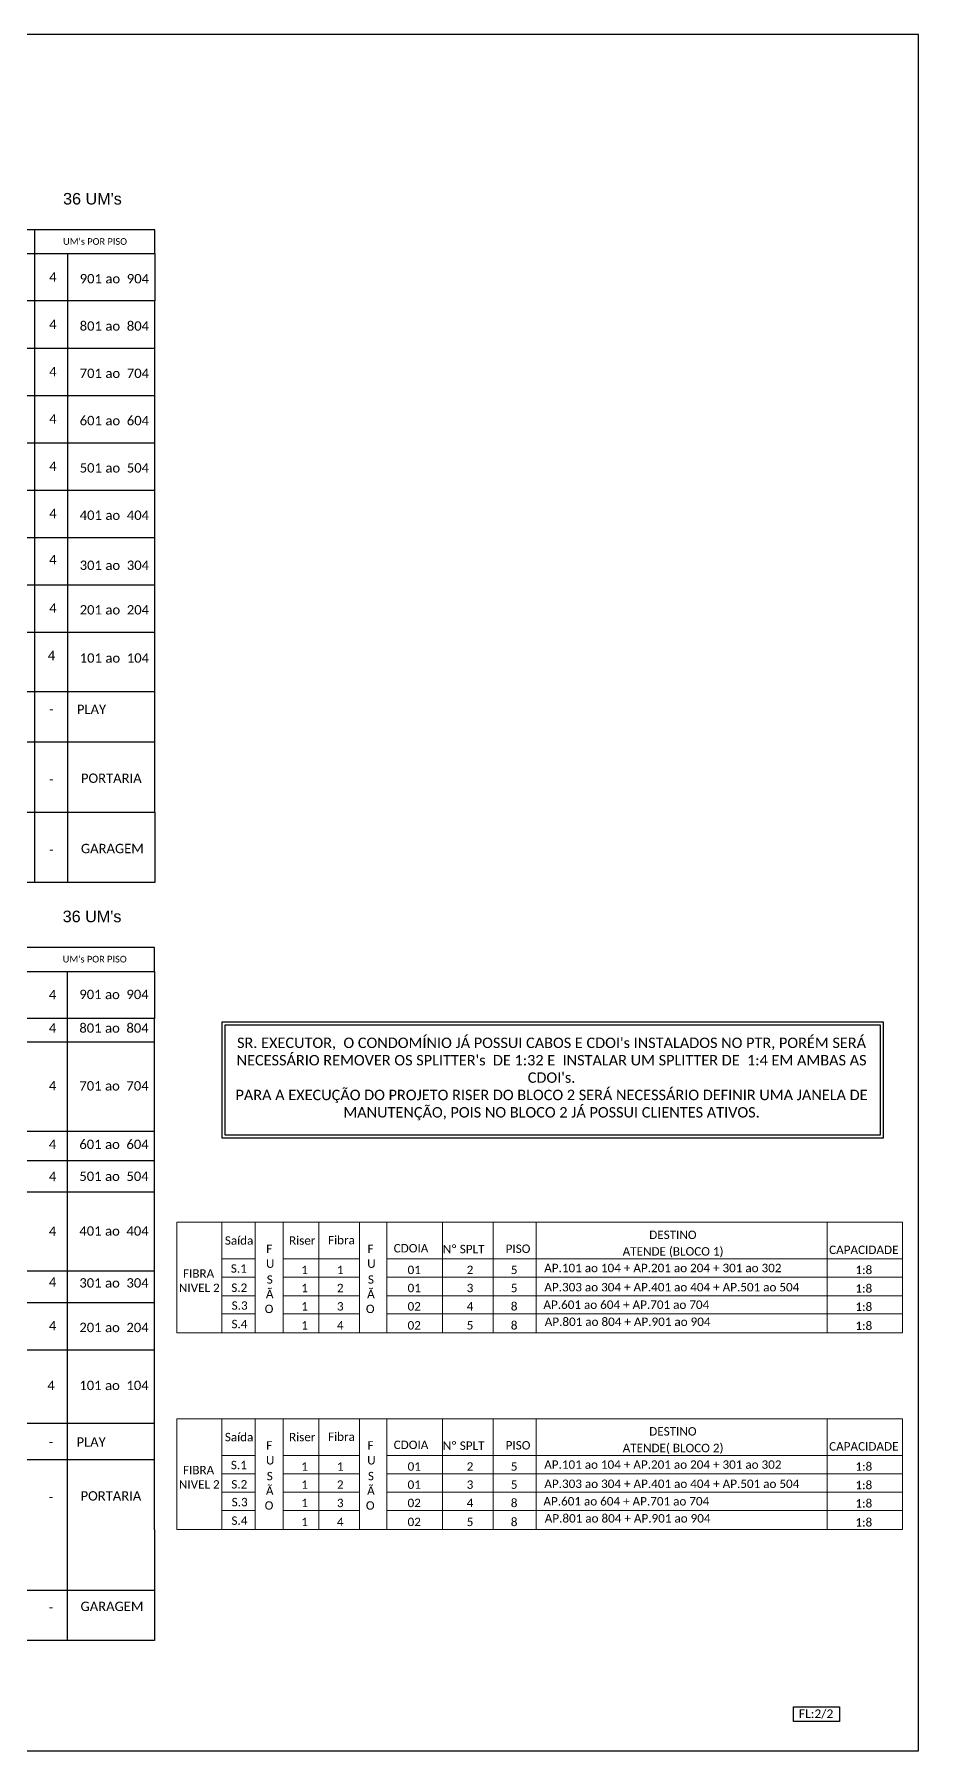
# Model space of a CAD drawing. Header units: metres. Extents: x -1286 to 457, y -500 to 94.
# Drawn here: x 151 to 457, y -500 to 94 of the extents above; entities that cross this region are included whole.
import ezdxf
from ezdxf.enums import TextEntityAlignment as Align

# ---------------------------------------------------------------- set-up
doc = ezdxf.new("R2010")
doc.units = ezdxf.units.M
doc.layers.add('(Notas)', color=7, linetype='Continuous', lineweight=0)
doc.layers.add('_NUMERAÇÃO_', color=34, linetype='Continuous', lineweight=0)
doc.styles.add('ARIAL', font='arial.ttf')
doc.styles.add('WMF-Calibri0', font='calibri.ttf')

msp = doc.modelspace()

# ---------------------------------------------------------------- linework, layer by layer
at = {"layer": '(Notas)', "lineweight": 0}
for p, q in [((215.94, -355.25), (215.94, -316.88)), ((227.47, -355.25), (227.47, -316.88)), ((237.11, -355.25), (237.11, -316.88)), ((249.45, -355.25), (249.45, -316.88)), ((263.48, -355.25), (263.48, -316.88)), ((272.94, -355.25), (272.94, -316.88)), ((292.25, -355.25), (292.25, -316.88)), ((309.73, -355.25), (309.73, -316.88)), ((324.64, -355.25), (324.64, -316.88)), ((425.33, -355.25), (425.33, -316.88)), ((215.94, -423.28), (215.94, -384.91)), ((227.47, -423.28), (227.47, -384.91)), ((237.11, -423.28), (237.11, -384.91)), ((249.45, -423.28), (249.45, -384.91)), ((263.48, -423.28), (263.48, -384.91)), ((272.94, -423.28), (272.94, -384.91)), ((292.25, -423.28), (292.25, -384.91)), ((309.73, -423.28), (309.73, -384.91)), ((324.64, -423.28), (324.64, -384.91)), ((425.33, -423.28), (425.33, -384.91))]:
    msp.add_line(p, q, dxfattribs=at)
for points in [[(451.33, -316.88), (451.33, -355.25)], [(451.33, -384.91), (451.33, -423.28)]]:
    msp.add_lwpolyline(points, dxfattribs=at)
for p, q in [((-130.41, 18.29), (192.68, 18.29)), ((192.68, 18.29), (192.68, 1.92)), ((192.68, 1.92), (-130.41, 1.92)), ((-130.41, -230.09), (192.56, -230.09)), ((192.56, -230.09), (192.56, -246.46)), ((192.56, -246.46), (-130.41, -246.46)), ((192.56, -423.41), (192.56, -246.46)), ((192.56, -423.41), (192.56, -461.65)), ((-360.72, -444.29), (192.56, -444.29)), ((192.56, -461.65), (-130.41, -461.65))]:
    msp.add_line(p, q)
for points in [[(-384.06, -499.81), (456.94, -499.81), (456.94, 94.19), (-384.06, 94.19)], [(-130.41, -175.04), (192.68, -175.04), (192.68, -199.36), (-130.41, -199.36)]]:
    msp.add_lwpolyline(points, close=True)
at = {"color": 0}
for points in [[(192.68, 26.51), (-130.41, 26.51)], [(192.56, -221.86), (-130.41, -221.86)]]:
    msp.add_lwpolyline(points, dxfattribs=at)
for points in [[(151.09, 26.51), (151.09, 18.29)], [(192.68, 18.29), (192.68, 26.51)], [(-130.41, 18.29), (192.68, 18.29)], [(-130.41, 18.29), (192.68, 18.29)], [(-130.41, 18.29), (192.68, 18.29)], [(-130.41, 18.29), (192.68, 18.29)], [(-130.41, 18.29), (192.68, 18.29)], [(151.09, 18.29), (151.09, -199.36)], [(162.66, -199.36), (162.66, 18.29)], [(-130.41, 1.92), (-130.41, -175.04), (192.68, -175.04), (192.68, 1.92)], [(-130.41, -14.46), (192.68, -14.46)], [(-130.41, -14.46), (192.68, -14.46)], [(-130.41, -30.83), (192.68, -30.83)], [(-130.41, -47.2), (192.68, -47.2)], [(-130.41, -63.57), (192.68, -63.57)], [(-130.41, -79.94), (192.68, -79.94)], [(-130.41, -96.31), (192.68, -96.31)], [(-130.41, -112.69), (192.68, -112.69)], [(-130.41, -133.19), (192.68, -133.19)], [(-130.41, -150.71), (192.68, -150.71)], [(192.56, -230.09), (192.56, -221.86)], [(-130.41, -230.09), (192.56, -230.09)], [(-130.41, -230.09), (192.56, -230.09)], [(-130.41, -230.09), (192.56, -230.09)], [(-130.41, -230.09), (192.56, -230.09)], [(-130.41, -230.09), (192.56, -230.09)], [(162.54, -461.65), (162.54, -230.09)], [(-130.41, -254.46), (192.56, -254.46)], [(-130.41, -285.37), (192.56, -285.37)], [(-130.41, -295.57), (192.56, -295.57)], [(-130.41, -306.42), (192.56, -306.42)], [(-130.41, -333.69), (192.56, -333.69)], [(-130.41, -344.69), (192.56, -344.69)], [(-130.41, -361.06), (192.56, -361.06)], [(-130.41, -386.5), (192.56, -386.5)], [(-360.72, -399.09), (-147.4, -399.09), (-130.41, -399.09), (192.56, -399.09)]]:
    msp.add_lwpolyline(points)
at = {"color": 10}
for points in [[(216.04, -247.6), (444.61, -247.6), (444.61, -287.82), (216.04, -287.82)], [(217.02, -248.58), (443.63, -248.58), (443.63, -286.83), (217.02, -286.83)]]:
    msp.add_lwpolyline(points, close=True, dxfattribs=at)
at = {"color": 7}
msp.add_lwpolyline([(413.64, -484.64), (429.57, -484.64), (429.57, -489.7), (413.64, -489.7)], close=True, dxfattribs=at)
at = {"layer": '_NUMERAÇÃO_', "color": 0, "lineweight": 0}
for p, q in [((451.33, -316.88), (200.3, -316.88)), ((200.3, -316.88), (200.3, -355.25)), ((227.47, -329.6), (215.94, -329.6)), ((263.48, -329.6), (237.11, -329.6)), ((451.33, -329.6), (272.94, -329.6)), ((227.47, -335.93), (215.94, -335.93)), ((263.48, -335.93), (237.11, -335.93)), ((451.33, -335.93), (272.94, -335.93)), ((227.47, -342.34), (215.94, -342.34)), ((263.48, -342.34), (237.11, -342.34)), ((451.33, -342.34), (272.94, -342.34)), ((227.47, -348.67), (215.94, -348.67)), ((263.48, -348.67), (237.11, -348.67)), ((451.33, -348.67), (272.94, -348.67)), ((451.33, -355.25), (200.3, -355.25)), ((451.33, -384.91), (200.3, -384.91)), ((200.3, -384.91), (200.3, -423.28)), ((227.47, -397.63), (215.94, -397.63)), ((263.48, -397.63), (237.11, -397.63)), ((451.33, -397.63), (272.94, -397.63)), ((227.47, -403.97), (215.94, -403.97)), ((263.48, -403.97), (237.11, -403.97)), ((451.33, -403.97), (272.94, -403.97)), ((227.47, -410.38), (215.94, -410.38)), ((263.48, -410.38), (237.11, -410.38)), ((451.33, -410.38), (272.94, -410.38)), ((227.47, -416.71), (215.94, -416.71)), ((263.48, -416.71), (237.11, -416.71)), ((451.33, -416.71), (272.94, -416.71)), ((451.33, -423.28), (200.3, -423.28))]:
    msp.add_line(p, q, dxfattribs=at)

# ---------------------------------------------------------------- texts
at = {"color": 2, "style": 'ARIAL'}
for p in [(160.98, 35.29), (160.85, -213.09)]:
    msp.add_text("36 UM's", height=4, dxfattribs=at).set_placement(p)
at = {"color": 0, "style": 'WMF-Calibri0'}
for p in [(160.98, 21.35), (160.85, -227.02)]:
    msp.add_text("UM's POR PISO", height=2.3, dxfattribs=at).set_placement(p)
at = {"color": 7, "style": 'WMF-Calibri0'}
for s, p in [('901', (166.73, 8.01)), ('ao', (175.63, 8.01)), ('904', (183.03, 8.01)), ('801', (166.73, -8.36)), ('ao', (175.63, -8.36)), ('804', (183.03, -8.36)), ('701', (166.73, -24.73)), ('ao', (175.63, -24.73)), ('704', (183.03, -24.73)), ('601', (166.73, -41.1)), ('ao', (175.63, -41.1)), ('604', (183.03, -41.1)), ('501', (166.73, -57.47)), ('ao', (175.63, -57.47)), ('504', (183.03, -57.47)), ('401', (166.73, -73.85)), ('404', (183.03, -73.85)), ('ao', (175.63, -73.85)), ('301', (166.73, -91.17)), ('ao', (175.63, -91.17)), ('304', (183.03, -91.17)), ('201', (166.73, -106.59)), ('ao', (175.63, -106.59)), ('204', (183.03, -106.59)), ('101', (166.73, -123.27)), ('ao', (175.63, -123.27)), ('104', (183.03, -123.27)), ('PLAY', (165.75, -141.03)), ('PORTARIA', (167.15, -164.87)), ('GARAGEM', (167.15, -189.2)), ('901', (166.61, -239.7)), ('ao', (175.51, -239.7)), ('904', (182.9, -239.7)), ('801', (166.61, -251.33)), ('ao', (175.51, -251.33)), ('804', (182.9, -251.33)), ('701', (166.61, -271.34)), ('ao', (175.51, -271.34)), ('704', (182.9, -271.34)), ('601', (166.61, -291.57)), ('ao', (175.51, -291.57)), ('604', (182.9, -291.57)), ('501', (166.61, -302.63)), ('ao', (175.51, -302.63)), ('504', (182.9, -302.63)), ('401', (166.61, -321.56)), ('ao', (175.51, -321.56)), ('404', (182.9, -321.56)), ('301', (166.61, -339.54)), ('ao', (175.51, -339.54)), ('304', (182.9, -339.54)), ('201', (166.61, -354.96)), ('ao', (175.51, -354.96)), ('204', (182.9, -354.96)), ('101', (166.61, -375.01)), ('ao', (175.51, -375.01)), ('104', (182.9, -375.01)), ('PLAY', (165.63, -394.6)), ('PORTARIA', (167.02, -413.25)), ('GARAGEM', (167.02, -451.48))]:
    msp.add_text(s, height=3.24, dxfattribs=at).set_placement(p)
at = {"color": 7, "linetype": 'Continuous', "lineweight": 0, "style": 'WMF-Calibri0'}
for s, height, p in [('DESTINO', 2.911, (371.92, -321.27)), ('Saída', 2.911, (221.87, -323.24)), ('F', 2.91, (232.29, -326.11)), ('Riser', 2.911, (243.71, -323.24)), ('Fibra', 2.911, (257.28, -323.11)), ('F', 2.91, (267.31, -326.11)), ('CDOIA', 2.911, (281.34, -325.92)), ('Nº SPLT', 2.911, (299.54, -326.21)), ('PISO', 2.911, (318.36, -326.09)), ('ATENDE (BLOCO 1)', 2.9106, (371.99, -327.01)), ('CAPACIDADE', 2.911, (437.97, -326.46)), ('S.1', 2.911, (221.79, -332.93)), ('S.1', 2.911, (221.79, -332.94)), ('U', 2.91, (232.62, -331.26)), ('1', 2.91, (244.52, -333.41)), ('1', 2.91, (256.86, -333.41)), ('U', 2.91, (267.64, -331.26)), ('01', 2.911, (282.45, -333.41)), ('2', 2.91, (301.75, -333.41)), ('5', 2.91, (317.01, -333.41)), ('AP.101 ao 104 + AP.201 ao 204 + 301 ao 302', 2.9106, (368.45, -332.75)), ('1:8', 2.911, (437.97, -333.42)), ('NIVEL 2', 2.911, (208.1, -339.63)), ('FIBRA ', 2.911, (208.37, -334.67)), ('S.2', 2.911, (221.93, -339.58)), ('S.2', 2.911, (221.93, -339.59)), ('S', 2.91, (232.47, -336.74)), ('1', 2.91, (244.52, -339.69)), ('2', 2.91, (256.86, -339.69)), ('S', 2.91, (267.48, -336.74)), ('01', 2.911, (282.45, -339.69)), ('3', 2.91, (301.75, -339.69)), ('5', 2.91, (317.01, -339.69)), ('AP.303 ao 304 + AP.401 ao 404 + AP.501 ao 504', 2.9106, (371.56, -339.4)), ('1:8', 2.911, (437.97, -339.83)), ('S.3', 2.911, (222.06, -345.75)), ('Ã', 2.91, (232.46, -341.76)), ('Ã', 2.91, (267.47, -341.76)), ('8', 2.91, (317.01, -346.02)), ('AP.601 ao 604 + AP.701 ao 704', 2.9106, (355.82, -345.46)), ('1:8', 2.911, (437.97, -346.16)), ('O', 2.91, (232.22, -346.91)), ('1', 2.91, (244.52, -346.02)), ('3', 2.91, (256.86, -346.02)), ('O', 2.91, (267.23, -346.91)), ('02', 2.911, (282.45, -346.02)), ('4', 2.91, (301.75, -346.02)), (' AP.801 ao 804 + AP.901 ao 904', 2.9106, (355.76, -351.37)), ('S.4', 2.911, (221.99, -352.16)), ('1', 2.91, (244.52, -352.6)), ('4', 2.91, (256.86, -352.6)), ('02', 2.911, (282.45, -352.6)), ('5', 2.91, (301.75, -352.6)), ('8', 2.91, (317.01, -352.6)), ('1:8', 2.911, (437.97, -352.74)), ('Saída', 2.911, (221.87, -391.28)), ('Riser', 2.911, (243.71, -391.27)), ('Fibra', 2.911, (257.28, -391.15)), ('DESTINO', 2.911, (371.92, -389.3)), ('U', 2.91, (232.62, -399.3)), ('F', 2.91, (232.29, -394.15)), ('U', 2.91, (267.64, -399.3)), ('F', 2.91, (267.31, -394.15)), ('CDOIA', 2.911, (281.34, -393.96)), ('Nº SPLT', 2.911, (299.54, -394.25)), ('PISO', 2.911, (318.36, -394.12)), ('ATENDE( BLOCO 2)', 2.9106, (371.99, -395.05)), ('CAPACIDADE', 2.911, (437.97, -394.49)), ('FIBRA ', 2.911, (208.37, -402.7)), ('S.1', 2.911, (221.79, -400.96)), ('S.1', 2.911, (221.79, -400.97)), ('S', 2.91, (232.47, -404.78)), ('1', 2.91, (244.52, -401.45)), ('1', 2.91, (256.86, -401.45)), ('S', 2.91, (267.48, -404.78)), ('01', 2.911, (282.45, -401.45)), ('2', 2.91, (301.75, -401.45)), ('5', 2.91, (317.01, -401.45)), ('AP.101 ao 104 + AP.201 ao 204 + 301 ao 302', 2.9106, (368.45, -400.79)), ('1:8', 2.911, (437.97, -401.45)), ('NIVEL 2', 2.911, (208.1, -407.66)), ('S.2', 2.911, (221.93, -407.62)), ('S.2', 2.911, (221.93, -407.63)), ('Ã', 2.91, (232.46, -409.8)), ('1', 2.91, (244.52, -407.73)), ('2', 2.91, (256.86, -407.73)), ('Ã', 2.91, (267.47, -409.8)), ('01', 2.911, (282.45, -407.73)), ('3', 2.91, (301.75, -407.73)), ('5', 2.91, (317.01, -407.73)), ('AP.303 ao 304 + AP.401 ao 404 + AP.501 ao 504', 2.9106, (371.56, -407.44)), ('1:8', 2.911, (437.97, -407.86)), ('S.3', 2.911, (222.06, -413.78)), ('O', 2.91, (232.22, -414.95)), ('1', 2.91, (244.52, -414.06)), ('3', 2.91, (256.86, -414.06)), ('O', 2.91, (267.23, -414.95)), ('02', 2.911, (282.45, -414.06)), ('4', 2.91, (301.75, -414.06)), ('8', 2.91, (317.01, -414.06)), ('AP.601 ao 604 + AP.701 ao 704', 2.9106, (355.82, -413.49)), ('1:8', 2.911, (437.97, -414.2)), ('S.4', 2.911, (221.99, -420.19)), ('1', 2.91, (244.52, -420.63)), ('4', 2.91, (256.86, -420.63)), ('02', 2.911, (282.45, -420.63)), ('5', 2.91, (301.75, -420.63)), ('8', 2.91, (317.01, -420.63)), (' AP.801 ao 804 + AP.901 ao 904', 2.9106, (355.76, -419.4)), ('1:8', 2.911, (437.97, -420.77))]:
    msp.add_text(s, height=height, dxfattribs=at).set_placement(p, align=Align.MIDDLE_CENTER)
at = {"style": 'WMF-Calibri0'}
msp.add_text('FL:2/2', height=3, dxfattribs=at).set_placement((415.51, -488.52))
at = {"color": 1, "insert": (329.95, -267.33), "char_height": 3.60692, "width": 232.4825, "attachment_point": 5}
msp.add_mtext("{\\fCalibri|b0|i0|c0|p34;SR. EXECUTOR,  O CONDOMÍNIO JÁ POSSUI CABOS E CDOI's INSTALADOS NO PTR, PORÉM SERÁ NECESSÁRIO REMOVER OS SPLITTER's  DE 1:32 E  INSTALAR UM SPLITTER DE  1:4 EM AMBAS AS CDOI's.\\PPARA A EXECUÇÃO DO PROJETO RISER DO BLOCO 2 SERÁ NECESSÁRIO DEFINIR UMA JANELA DE MANUTENÇÃO, POIS NO BLOCO 2 JÁ POSSUI CLIENTES ATIVOS.}", dxfattribs=at)
at = {"color": 7, "style": 'WMF-Calibri0', "flags": 4}
for tag, p in [('4', (157.46, 10.22)), ('4', (157.46, -6.16)), ('4', (157.46, -22.53)), ('4', (157.46, -38.9)), ('4', (157.46, -55.27)), ('4', (157.46, -71.64)), ('4', (157.46, -87.6)), ('4', (157.46, -104.39)), ('4', (156.95, -120.79)), ('-', (156.95, -139.4)), ('-', (156.95, -163.59)), ('-', (156.95, -187.92)), ('4', (157.34, -238.16)), ('4', (157.34, -249.68)), ('4', (157.34, -269.69)), ('4', (157.34, -289.92)), ('4', (157.34, -301.09)), ('4', (157.34, -320.02)), ('4', (157.34, -337.63)), ('4', (157.34, -352.76)), ('4', (156.82, -373.41)), ('-', (156.82, -392.97)), ('-', (156.82, -411.97)), ('-', (156.82, -450.21))]:
    msp.add_attdef(tag, text='XX', height=3.24, dxfattribs=at).set_placement(p, align=Align.MIDDLE_CENTER)

doc.saveas('drawing.dxf')
